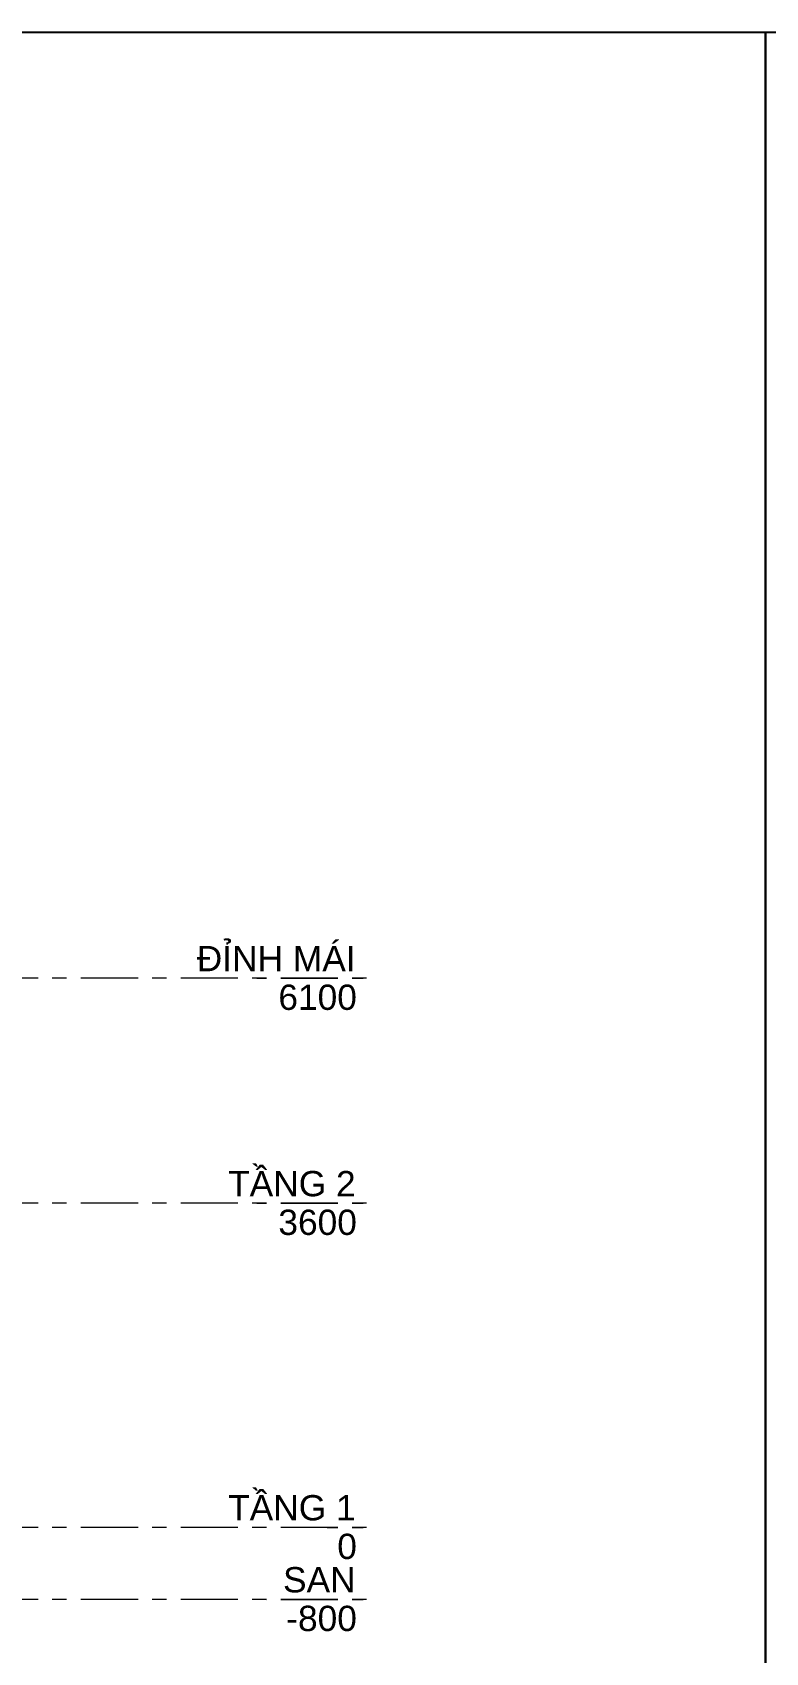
# Model space of a CAD drawing. Header units: millimetres. Extents: x 2164007 to 2324354, y -2513385 to -2308978.
# Drawn here: x 2275140 to 2283289, y -2502604 to -2484607 of the extents above; entities that cross this region are included whole.
import ezdxf

# ---------------------------------------------------------------- set-up
doc = ezdxf.new("R2010")
doc.units = ezdxf.units.MM
doc.linetypes.add('Grid Line', pattern=[22.225, 12.7, -3.175, 3.175, -3.175])
doc.layers.add('5', color=5, linetype='Continuous')
doc.layers.add('S-GRID', color=8, linetype='Continuous', lineweight=9)
doc.styles.add('Arial', font='arial.ttf', dxfattribs={"height": 175.652835})

msp = doc.modelspace()

# ---------------------------------------------------------------- linework, layer by layer
at = {"layer": '5'}
for points in [[(2242592.6, -2513385.3), (2283289.3, -2513385.3), (2283289.3, -2484607), (2242592.6, -2484607)], [(2283289.3, -2513385.3), (2323985.9, -2513385.3), (2323985.9, -2484607), (2283289.3, -2484607)]]:
    msp.add_lwpolyline(points, close=True, dxfattribs=at)

# ---------------------------------------------------------------- next in the draw order: texts
at = {"layer": 'S-GRID', "linetype": 'Grid Line', "ltscale": 50, "char_height": 281.04, "attachment_point": 3, "line_spacing_factor": 0.938532, "style": 'Arial', "bg_fill": 3, "box_fill_scale": 1.25, "bg_fill_color": 0, "bg_fill_transparency": 0}
for s, insert, width in [('ĐỈNH MÁI', (2278732.8, -2494754.7), 2098.548), ('TẦNG 2', (2278732.8, -2497254.7), 1687.068), ('TẦNG 1', (2278732.8, -2500854.7), 1687.068)]:
    msp.add_mtext(s, dxfattribs=dict(at, insert=insert, width=width))

# ---------------------------------------------------------------- next in the draw order: texts
at = {"layer": 'S-GRID', "linetype": 'Grid Line', "ltscale": 50, "attachment_point": 3, "line_spacing_factor": 0.938532, "style": 'Arial', "bg_fill": 3, "box_fill_scale": 1.25, "bg_fill_color": 0, "bg_fill_transparency": 0}
for s, insert, char_height, width in [('6100', (2278746.8, -2495184.1), 281.04, 1042.416), ('3600', (2278746.8, -2497684.1), 281.04, 1042.416), ('\\fArial|b0|i0|c163|p34|;0', (2278746.8, -2501284.1), 281.045, 260.604)]:
    msp.add_mtext(s, dxfattribs=dict(at, insert=insert, char_height=char_height, width=width))

# ---------------------------------------------------------------- next in the draw order: linework, layer by layer
at = {"layer": 'S-GRID', "linetype": 'Grid Line', "ltscale": 50}
for p, q in [((2250120, -2495110), (2279003.1, -2495110)), ((2250120, -2497610), (2279003.1, -2497610)), ((2250120, -2501210), (2279003.1, -2501210))]:
    msp.add_line(p, q, dxfattribs=at)

# ---------------------------------------------------------------- next in the draw order: texts
at = {"layer": 'S-GRID', "linetype": 'Grid Line', "ltscale": 50, "insert": (2278732.8, -2501654.7), "char_height": 281.04, "width": 960.12, "attachment_point": 3, "line_spacing_factor": 0.938532, "style": 'Arial', "bg_fill": 3, "box_fill_scale": 1.25, "bg_fill_color": 0, "bg_fill_transparency": 0}
msp.add_mtext('SAN', dxfattribs=at)

# ---------------------------------------------------------------- next in the draw order: texts
at = {"layer": 'S-GRID', "linetype": 'Grid Line', "ltscale": 50, "insert": (2278746.8, -2502084.1), "char_height": 281.04, "width": 936.117, "attachment_point": 3, "line_spacing_factor": 0.938532, "style": 'Arial', "bg_fill": 3, "box_fill_scale": 1.25, "bg_fill_color": 0, "bg_fill_transparency": 0}
msp.add_mtext('-800', dxfattribs=at)

# ---------------------------------------------------------------- next in the draw order: linework, layer by layer
at = {"layer": 'S-GRID', "linetype": 'Grid Line', "ltscale": 50}
msp.add_line((2250120, -2502010), (2279003.1, -2502010), dxfattribs=at)

doc.saveas('drawing.dxf')
